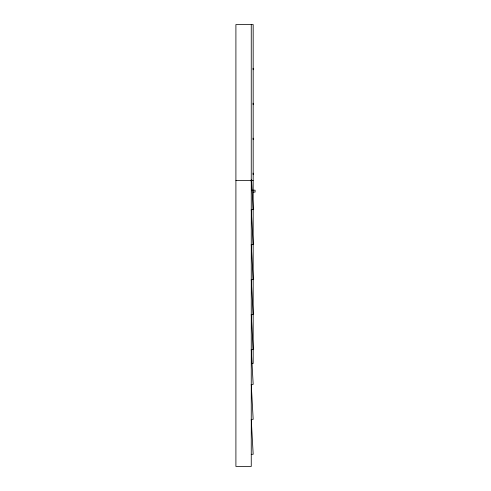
<?xml version="1.0" encoding="UTF-8"?>
<svg xmlns="http://www.w3.org/2000/svg" width="491" height="491" viewBox="0 0 491 491"><rect width="100%" height="100%" fill="white"/><g stroke="black" fill="none" stroke-linecap="round" stroke-linejoin="round"><path stroke-width="0.74" d="M251.257 182.222L251.257 179.939M235.907 180.387L253.172 180.387M251.674 190.183L255.093 190.183L255.093 192.104L253.172 192.104M251.674 363.487L253.172 363.487L253.172 24.55L235.907 24.55L235.907 466.45L251.257 466.45L251.257 24.55M251.257 454.298L253.172 454.298L251.257 419.339L253.172 419.339L251.257 384.379L253.172 384.379L251.257 349.42L253.172 349.42L251.257 314.461L253.172 314.461L251.257 279.502L253.172 279.502L251.257 244.543L253.172 244.543L251.257 209.583L253.172 209.583L251.539 179.81M253.092 68.243L253.172 69.74M253.092 103.184L253.172 104.7M253.092 138.143L253.172 139.659M253.092 173.102L253.172 174.624"/></g></svg>
